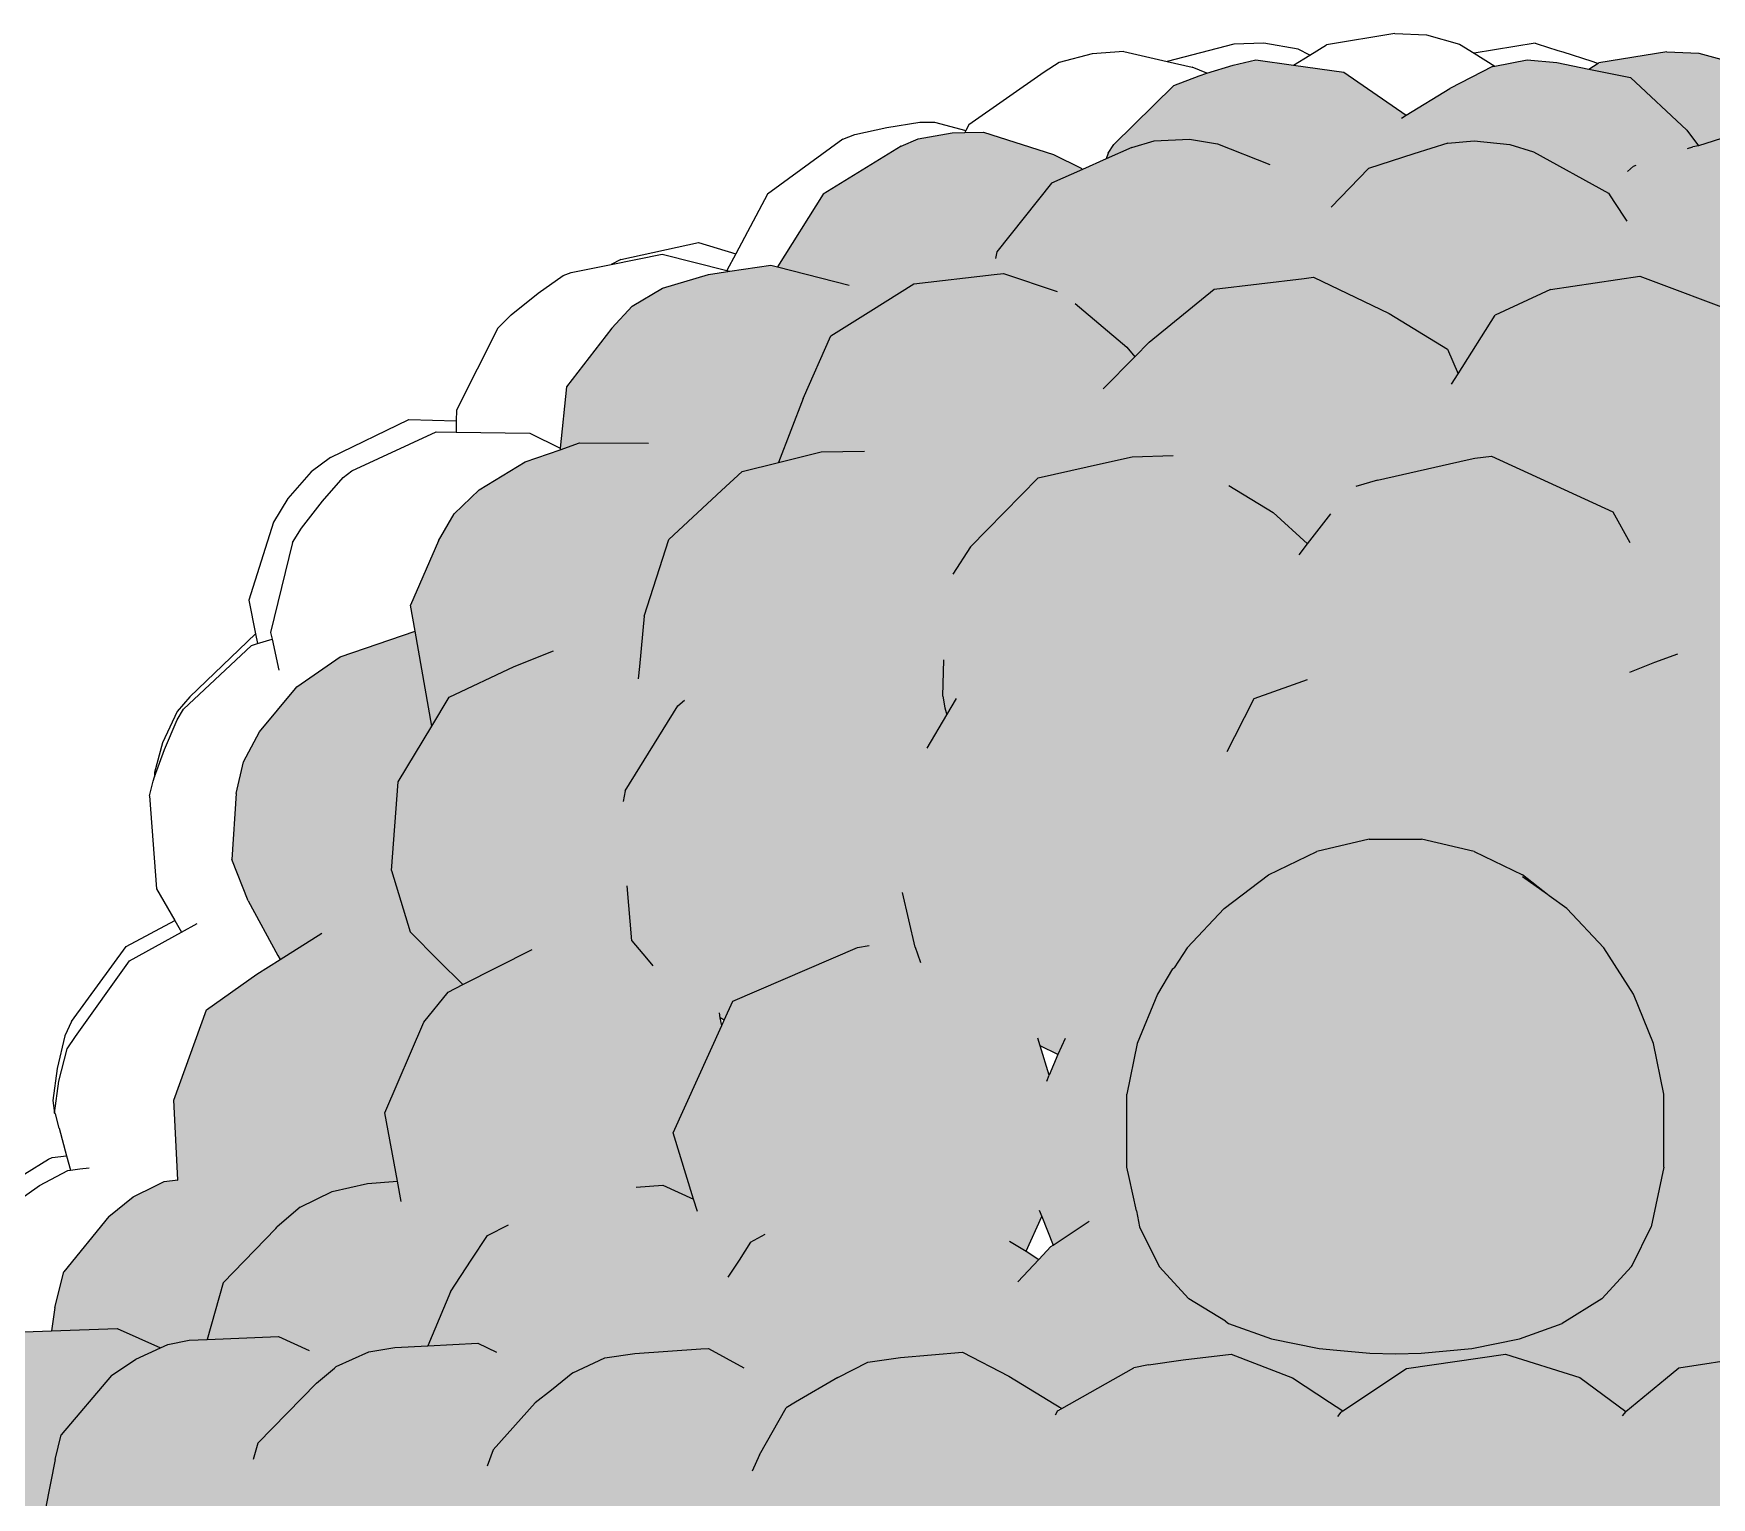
# Model space of a CAD drawing. Header units: inches. Extents: x -10949 to -5554, y -8625 to -6596.
# Drawn here: x -6159.163 to -6156.635, y -7943.139 to -7940.933 of the extents above; entities that cross this region are included whole.
import ezdxf

# ---------------------------------------------------------------- set-up
doc = ezdxf.new("R2010")
doc.units = ezdxf.units.IN
doc.layers.add('Edges', color=7, linetype='Continuous')

# ---------------------------------------------------------------- blocks, each defined once
blk = doc.blocks.new('DRTGDRT')
h = blk.add_hatch(color=40)
h.dxf.hatch_style = 1
h.paths.add_polyline_path([(1240.995, 277.343), (1241.09, 280.525), (1240.193, 283.777), (1237.329, 286.937), (1234.176, 288.152), (1233.986, 288.165), (1231.004, 288.365), (1230.407, 288.05), (1230.524, 288.934), (1229.261, 292.523), (1228.097, 294.415), (1226.08, 295.965), (1224.817, 296.653), (1223.448, 296.951), (1222.99, 296.99), (1222.491, 297.031), (1220.723, 297.179), (1218.833, 296.433), (1218.628, 296.321), (1218.922, 296.259), (1220.066, 295.562), (1222.6, 293.998), (1223.824, 291.244), (1224.494, 288.503), (1224.41, 287.276), (1225.467, 287.929), (1228.145, 287.697), (1229.773, 287.132), (1231.713, 286.459), (1234.507, 283.281), (1234.889, 280.025), (1235.212, 276.842), (1234.927, 276.277), (1237.478, 274.855), (1238.247, 274.334), (1239.153, 273.72), (1240.841, 269.91), (1240.561, 266.008), (1239.857, 264.465), (1240.411, 264.284), (1242.663, 262.28), (1244.288, 264.237), (1244.629, 264.735), (1245.868, 266.543), (1245.806, 270.446), (1245.714, 270.691), (1245.172, 272.047), (1244.288, 274.245), (1242.567, 275.46), (1242.205, 275.715), (1240.533, 276.64)])
h.paths.add_polyline_path([(1089.067, 218.005), (1088.433, 223.035), (1088.46, 223.031), (1090.03, 225.426), (1090.444, 231.641), (1089.664, 236.716), (1089.748, 236.701), (1091.799, 239.101), (1092.23, 243.43), (1092.419, 245.318), (1091.989, 247.658), (1091.793, 247.694), (1089.588, 249.436), (1088.909, 249.972), (1087.085, 251.726), (1086.193, 255.708), (1086.755, 259.586), (1088.019, 260.898), (1088.681, 261.585), (1091.119, 263.756), (1092.234, 264.121), (1091.208, 265.619), (1091.271, 269.522), (1091.362, 269.767), (1091.904, 271.123), (1092.788, 273.321), (1093.246, 273.644), (1092.313, 274.773), (1091.915, 276.346), (1091.343, 278.607), (1091.204, 280.058), (1092.025, 283.033), (1092.675, 284.188), (1093.643, 285.302), (1094.363, 285.724), (1097.131, 287.252), (1097.118, 287.305), (1095.13, 288.182), (1092.043, 288.073), (1091.172, 288.042), (1087.661, 286.192), (1087.185, 285.775), (1086.294, 284.666), (1085.51, 283.517), (1085.293, 283), (1084.535, 279.096), (1085.038, 277.169), (1085.54, 275.255), (1086.164, 274.521), (1085.46, 273.802), (1083.99, 271.612), (1083.528, 270.259), (1083.384, 268.867), (1083.763, 266.111), (1084.489, 264.383), (1084.508, 264.358), (1084.135, 264.247), (1081.447, 261.81), (1081.259, 261.597), (1080.255, 260.104), (1079.404, 257.391), (1079.308, 256.008), (1079.531, 254.586), (1080.609, 252.242), (1081.76, 250.479), (1082.098, 250.228), (1082.036, 250.156), (1081.276, 249.267), (1080.637, 246.553), (1080.499, 245.17), (1080.76, 243.747), (1081.622, 241.406), (1083.044, 239.646), (1083.478, 239.317), (1082.702, 238.604), (1081.081, 237.114), (1080.103, 235.621), (1079.232, 232.909), (1079.14, 231.526), (1079.359, 230.103), (1080.458, 227.759), (1081.583, 225.995), (1082.347, 225.43), (1082.062, 225.173), (1080.207, 223.501), (1079.504, 222.01), (1078.431, 219.301), (1078.38, 217.918), (1078.56, 216.495), (1078.864, 215.864), (1080.718, 212.382), (1082.506, 211.075), (1081.542, 210.214), (1080.315, 207.286), (1080.156, 206.861), (1080.133, 205.757), (1080.26, 204.62), (1080.462, 204.117), (1081.378, 202.406), (1081.952, 201.334), (1082.089, 201.234), (1080.411, 199.76), (1079.169, 196.838), (1079.147, 196.414), (1079.181, 195.309), (1079.251, 194.172), (1079.317, 193.668), (1080.344, 191.77), (1080.826, 190.878), (1083.397, 189.022), (1085.736, 188.605), (1086.52, 188.465), (1086.621, 190.372), (1086.468, 195.334), (1086.229, 199.182), (1087.576, 198.945), (1088.29, 200.854), (1088.393, 205.816), (1087.941, 209.882), (1088.84, 211.791)])
h.paths.add_polyline_path([(1240.841, 269.91), (1239.153, 273.72), (1238.247, 274.334), (1237.478, 274.855), (1234.927, 276.277), (1235.212, 276.842), (1234.889, 280.025), (1234.507, 283.281), (1231.713, 286.459), (1229.773, 287.132), (1228.145, 287.697), (1225.467, 287.929), (1224.41, 287.276), (1224.494, 288.503), (1223.824, 291.244), (1222.6, 293.998), (1220.066, 295.562), (1218.922, 296.259), (1218.628, 296.321), (1217.469, 296.566), (1217.345, 296.58), (1215.322, 296.81), (1212.771, 296.079), (1212.122, 295.702), (1212.275, 295.594), (1212.042, 295.656), (1212.771, 296.079), (1215.322, 296.81), (1217.345, 296.58), (1217.076, 297.997), (1215.795, 299.98), (1214.285, 301.79), (1213.769, 302.143), (1214.28, 302.791), (1214.29, 303.917), (1214.304, 305.472), (1214.319, 306.738), (1214.317, 306.881), (1213.832, 308.243), (1212.96, 310.554), (1211, 312.003), (1209.9, 312.669), (1209.412, 312.965), (1210.262, 313.84), (1211.365, 316.555), (1211.006, 320.257), (1208.999, 323.947), (1206.938, 325.208), (1206.955, 327.118), (1206.274, 330.123), (1203.483, 333.313), (1200.216, 334.819), (1200.009, 334.821), (1199.918, 336.187), (1197.983, 339.325), (1197.362, 340.141), (1196.156, 341.061), (1195.072, 341.546), (1191.759, 342.41), (1190.408, 342.051), (1190.346, 342.167), (1189.825, 343.142), (1188.822, 345.016), (1185.612, 347.36), (1185.098, 347.463), (1183.74, 347.717), (1183.456, 347.768), (1182.334, 347.971), (1181.704, 348.078), (1180.458, 347.736), (1180.242, 348.12), (1179.768, 348.499), (1178.476, 349.532), (1176.402, 350.827), (1174.996, 351.223), (1173.638, 351.279), (1170.733, 350.799), (1170.313, 350.54), (1168.955, 350.816), (1167.684, 350.926), (1166.208, 350.65), (1164.394, 349.715), (1162.525, 348.571), (1159.869, 350.401), (1157.73, 350.704), (1156.118, 350.933), (1155.156, 350.707), (1153.709, 350.254), (1152.624, 349.838), (1150.078, 347.332), (1149.833, 346.956), (1149.751, 346.718), (1148.733, 346.264), (1148.681, 346.315), (1147.501, 346.893), (1144.516, 347.85), (1143.722, 347.832), (1143.192, 347.82), (1141.741, 347.57), (1141.013, 347.248), (1137.688, 345.205), (1135.741, 342.112), (1135.467, 342.182), (1133.717, 341.924), (1132.809, 341.79), (1130.847, 341.205), (1129.559, 340.438), (1128.685, 339.494), (1126.752, 336.995), (1126.485, 334.324), (1124.988, 333.806), (1123.037, 332.616), (1121.972, 331.594), (1121.295, 330.436), (1120.108, 327.697), (1120.302, 326.588), (1121.01, 322.546), (1119.584, 320.174), (1119.294, 316.388), (1120.092, 313.776), (1121.305, 312.565), (1122.342, 311.531), (1121.711, 311.211), (1120.675, 309.937), (1119.02, 306.073), (1119.554, 303.161), (1118.27, 303.065), (1116.77, 302.718), (1115.401, 302.057), (1114.432, 301.213), (1112.127, 298.83), (1111.45, 296.412), (1110.673, 296.378), (1109.768, 296.202), (1109.457, 296.062), (1108.399, 295.582), (1107.368, 294.881), (1105.218, 292.348), (1104.967, 291.306), (1104.197, 287.405), (1104.424, 286.357), (1104.472, 286.266), (1103.897, 286.004), (1102.431, 284.88), (1101.419, 283.759), (1100.926, 282.601), (1099.678, 279.619), (1100.188, 276.435), (1101.462, 274.343), (1102.544, 272.943), (1102.475, 272.896), (1100.788, 269.086), (1101.067, 265.184), (1101.714, 263.767), (1100.519, 263.319), (1097.177, 261.129), (1096.589, 260.257), (1095.82, 259.119), (1094.984, 255.236), (1096.114, 251.261), (1097.602, 249.774), (1098.003, 249.463), (1098.941, 248.818), (1101.12, 247.261), (1104.244, 246.642), (1107.954, 249.073), (1108.081, 249.663), (1108.242, 249.384), (1112.523, 246.897), (1115.16, 246.297), (1119.747, 248.755), (1120.209, 250.418), (1120.715, 249.07), (1125.613, 246.613), (1127.673, 246.029), (1132.482, 248.286), (1132.981, 248.52), (1133.769, 250.899), (1134.596, 248.843), (1135.826, 248.286), (1139.944, 246.42), (1141.358, 245.847), (1147.206, 248.375), (1148.308, 251.333), (1149.515, 248.408), (1155.749, 245.758), (1161.937, 248.325), (1162.977, 250.919), (1164.036, 248.373), (1170.354, 245.765), (1176.673, 248.373), (1177.614, 250.637), (1178.497, 248.434), (1184.686, 245.867), (1190.919, 248.516), (1191.714, 250.404), (1192.391, 248.588), (1198.239, 246.06), (1199.653, 246.633), (1205.001, 249.056), (1205.098, 249.297), (1205.253, 248.83), (1210.561, 246.34), (1212.621, 246.923), (1216.847, 249.044), (1221.231, 246.694), (1223.868, 247.294), (1225.401, 248.185), (1226.912, 249.062), (1229.887, 247.113), (1232.137, 247.559), (1231.725, 245.318), (1231.914, 243.43), (1232.345, 239.101), (1234.396, 236.701), (1234.481, 236.716), (1233.7, 231.641), (1234.114, 225.426), (1235.684, 223.031), (1235.711, 223.035), (1235.077, 218.005), (1235.304, 211.791), (1236.203, 209.882), (1235.751, 205.816), (1235.854, 200.854), (1236.568, 198.945), (1237.863, 199.173), (1237.916, 199.182), (1237.676, 195.334), (1237.523, 190.372), (1237.624, 188.465), (1238.408, 188.605), (1240.747, 189.022), (1243.318, 190.878), (1243.8, 191.769), (1244.827, 193.668), (1244.893, 194.172), (1244.963, 195.309), (1244.998, 196.414), (1244.975, 196.838), (1243.733, 199.76), (1242.055, 201.234), (1242.192, 201.334), (1242.766, 202.406), (1243.683, 204.117), (1243.884, 204.62), (1244.011, 205.757), (1243.988, 206.861), (1243.829, 207.286), (1242.603, 210.214), (1241.639, 211.075), (1243.427, 212.382), (1243.643, 212.788), (1245.281, 215.864), (1245.585, 216.495), (1245.764, 217.918), (1245.713, 219.301), (1244.64, 222.01), (1243.937, 223.501), (1242.083, 225.173), (1241.797, 225.43), (1242.561, 225.995), (1243.687, 227.759), (1244.785, 230.103), (1245.004, 231.526), (1244.912, 232.909), (1244.041, 235.621), (1243.063, 237.114), (1241.442, 238.604), (1240.666, 239.317), (1241.1, 239.646), (1242.522, 241.406), (1243.384, 243.747), (1243.645, 245.17), (1243.508, 246.553), (1242.868, 249.267), (1242.14, 250.12), (1242.621, 250.5), (1244.446, 252.254), (1245.338, 256.235), (1244.775, 260.113), (1242.85, 262.113), (1242.663, 262.28), (1240.411, 264.284), (1239.857, 264.465), (1240.561, 266.008)])
h.paths.add_polyline_path([(1126.16, 263.721), (1126.294, 263.155), (1126.2, 263.36), (1125.93, 263.233)], flags=16)
h.paths.add_polyline_path([(1110.426, 275.977), (1110.375, 275.92), (1110.371, 276.061)], flags=16)
h.paths.add_polyline_path([(1113.167, 285.922), (1112.9, 286.049), (1113.12, 286.149)], flags=16)
h.paths.add_polyline_path([(1133.648, 258.51), (1133.802, 258.576), (1133.713, 258.337)], flags=16)
h.paths.add_polyline_path([(1135.485, 275.515), (1135.607, 275.654), (1135.612, 275.541), (1135.649, 275.428)], flags=16)
h.paths.add_polyline_path([(1140.185, 263.867), (1140.344, 263.353), (1139.829, 263.13)], flags=16)
h.paths.add_polyline_path([(1159.805, 293.399), (1159.744, 293.317), (1159.836, 293.378)], flags=16)
h.paths.add_polyline_path([(1147.772, 293.531), (1147.681, 293.372), (1147.864, 293.475)], flags=16)
h.paths.add_polyline_path([(1148.007, 258.448), (1148.152, 258.472), (1148.439, 258.589), (1148.195, 257.981), (1148.019, 258.418)], flags=16)
h.paths.add_polyline_path([(1149.432, 275.218), (1149.641, 275.473), (1149.722, 275.082)], flags=16)
h.paths.add_polyline_path([(1133.368, 309.79), (1133.308, 310.115), (1133.468, 310.012)], flags=16)
h.paths.add_polyline_path([(1154.48, 263.107), (1154.68, 263.526), (1154.788, 263.235)], flags=16)
h.paths.add_polyline_path([(1155.007, 270.606), (1154.979, 270.699), (1155.038, 270.674)], flags=16)
h.paths.add_polyline_path([(1146.875, 299.818), (1146.333, 300.174), (1147.003, 301.657), (1147.492, 300.435), (1147.397, 300.373)], flags=16)
h.paths.add_polyline_path([(1162.869, 258.419), (1162.998, 258.471), (1162.923, 258.29)], flags=16)
h.paths.add_polyline_path([(1152.009, 299.52), (1151.169, 301.21), (1151.042, 301.891), (1150.725, 303.309), (1150.631, 303.757), (1150.631, 306.862), (1151.075, 309.023), (1151.929, 311.12), (1152.578, 312.212), (1152.645, 312.242), (1153.193, 313.1), (1154.771, 314.775), (1156.663, 316.206), (1158.725, 317.208), (1160.956, 317.727), (1163.188, 317.727), (1165.42, 317.208), (1167.481, 316.206), (1168.619, 315.312), (1169.373, 314.775), (1170.951, 313.1), (1172.215, 311.119), (1173.069, 309.022), (1173.513, 306.861), (1173.513, 303.757), (1172.975, 301.21), (1172.158, 299.566), (1172.135, 299.52), (1170.87, 298.151), (1169.179, 297.101), (1167.352, 296.437), (1165.325, 296.034), (1163.169, 295.829), (1162.072, 295.805), (1160.975, 295.829), (1159.581, 295.962), (1158.819, 296.034), (1156.793, 296.438), (1154.965, 297.101), (1154.825, 297.192), (1153.274, 298.151)], flags=16)
h.paths.add_polyline_path([(1147.321, 307.677), (1146.938, 308.926), (1147.69, 308.549)], flags=16)
h.paths.add_polyline_path([(1177.558, 307.519), (1176.734, 309.325), (1178.196, 309.886)], flags=16)
h.paths.add_polyline_path([(1174.988, 347.269), (1174.966, 347.3), (1174.743, 347.228)], flags=16)
h.paths.add_polyline_path([(1205.039, 302.155), (1205.037, 302.189), (1204.962, 302.215)], flags=16)
h.paths.add_polyline_path([(1191.873, 334.332), (1191.869, 334.388), (1191.721, 334.393)], flags=16)
h.paths.add_polyline_path([(1184.327, 341.988), (1184.586, 341.894), (1184.51, 342.032)], flags=16)
h.paths.add_polyline_path([(1191.443, 309.629), (1191.041, 310.488), (1191.606, 310.746)], flags=16)
h.paths.add_polyline_path([(1213.64, 285.653), (1213.764, 285.543), (1213.849, 285.586)], flags=16)
h.paths.add_polyline_path([(1236.616, 250.281), (1236.694, 250.363), (1236.58, 250.281)], flags=16)
h.paths.add_polyline_path([(1116.77, 302.718), (1118.27, 303.065), (1119.554, 303.161), (1119.02, 306.073), (1120.675, 309.937), (1121.711, 311.211), (1122.342, 311.531), (1121.305, 312.565), (1120.092, 313.776), (1119.294, 316.388), (1119.584, 320.174), (1121.01, 322.546), (1120.302, 326.588), (1117.109, 325.505), (1115.27, 324.221), (1115.21, 324.148), (1113.675, 322.306), (1112.993, 321.029), (1112.685, 319.68), (1112.497, 316.861), (1113.187, 315.096), (1114.458, 312.768), (1114.552, 312.596), (1113.563, 311.973), (1111.42, 310.455), (1110.025, 306.609), (1110.19, 303.221), (1109.614, 303.14), (1109.241, 302.957), (1108.291, 302.491), (1107.256, 301.648), (1105.344, 299.291), (1104.949, 297.77), (1104.805, 296.781), (1107.604, 296.88), (1109.457, 296.062), (1109.768, 296.202), (1110.673, 296.378), (1111.45, 296.412), (1112.127, 298.83), (1114.432, 301.213), (1115.401, 302.057)], flags=17)
h.paths.add_polyline_path([(1099.678, 279.619), (1100.926, 282.601), (1101.419, 283.759), (1102.431, 284.88), (1103.897, 286.004), (1104.446, 286.254), (1104.197, 287.405), (1104.967, 291.306), (1105.218, 292.348), (1107.368, 294.881), (1108.399, 295.582), (1109.457, 296.062), (1107.604, 296.88), (1104.805, 296.781), (1103.653, 296.74), (1102.985, 296.57), (1101.679, 295.958), (1100.5, 295.264), (1100.14, 294.894), (1097.761, 291.707), (1096.988, 287.81), (1097.118, 287.305), (1097.131, 287.252), (1094.363, 285.724), (1093.643, 285.302), (1092.675, 284.188), (1092.025, 283.033), (1091.204, 280.058), (1091.343, 278.607), (1091.915, 276.346), (1092.313, 274.773), (1093.246, 273.644), (1092.788, 273.321), (1091.904, 271.123), (1091.362, 269.767), (1091.271, 269.522), (1091.208, 265.619), (1092.234, 264.121), (1091.119, 263.756), (1088.681, 261.585), (1088.019, 260.898), (1086.755, 259.586), (1086.193, 255.708), (1087.085, 251.726), (1088.909, 249.972), (1089.588, 249.436), (1091.793, 247.694), (1091.989, 247.658), (1094.67, 247.168), (1095.297, 247.053), (1098.003, 249.463), (1097.602, 249.774), (1096.114, 251.261), (1094.984, 255.236), (1095.82, 259.119), (1096.589, 260.257), (1097.177, 261.129), (1100.519, 263.319), (1101.714, 263.767), (1101.067, 265.184), (1100.788, 269.086), (1102.514, 272.983), (1101.462, 274.343), (1100.188, 276.435)])
h.paths.add_polyline_path([(1100.14, 294.894), (1100.5, 295.264), (1101.679, 295.958), (1102.985, 296.57), (1103.653, 296.74), (1102.585, 297.256), (1100.385, 297.193), (1098.622, 297.142), (1098.213, 296.975), (1097.015, 296.372), (1095.73, 295.686), (1095.11, 295.318), (1092.745, 292.147), (1091.995, 288.256), (1092.043, 288.073), (1095.13, 288.182), (1097.118, 287.305), (1096.988, 287.81), (1097.761, 291.707)])
h.paths.add_polyline_path([(1085.293, 283), (1085.51, 283.517), (1086.294, 284.666), (1087.185, 285.775), (1087.661, 286.192), (1091.172, 288.042), (1092.043, 288.073), (1092.019, 288.164), (1090.962, 288.637), (1089.424, 288.593), (1087.004, 288.523), (1083.494, 286.697), (1083.017, 286.182), (1082.126, 285.038), (1081.342, 283.935), (1081.125, 283.52), (1080.368, 279.621), (1080.96, 277.352), (1081.372, 275.773), (1081.4, 275.741), (1081.468, 275.774), (1081.421, 275.715), (1078.994, 272.662), (1078.735, 272.144), (1078.367, 270.794), (1078.108, 269.403), (1078.107, 268.786), (1078.983, 264.913), (1079.386, 264.405), (1081.447, 261.81), (1084.135, 264.247), (1084.5, 264.356), (1083.763, 266.111), (1083.384, 268.867), (1083.528, 270.259), (1083.99, 271.612), (1085.46, 273.802), (1086.164, 274.521), (1085.54, 275.255), (1085.038, 277.169), (1084.535, 279.096)])
h.paths.add_polyline_path([(1079.404, 257.391), (1080.255, 260.104), (1081.423, 261.841), (1079.386, 264.405), (1078.068, 263.24), (1076.828, 262.145), (1075.278, 258.482), (1075.176, 257.951), (1075.188, 256.568), (1075.307, 255.144), (1075.464, 254.513), (1077.347, 251.023), (1079.168, 249.705), (1079.36, 249.567), (1078.328, 247.042), (1078.286, 245.673), (1078.458, 244.25), (1078.743, 243.619), (1080.351, 240.605), (1080.602, 240.135), (1081.684, 239.347), (1082.702, 238.604), (1083.478, 239.317), (1083.044, 239.646), (1081.622, 241.406), (1080.76, 243.747), (1080.499, 245.17), (1080.637, 246.553), (1081.276, 249.267), (1082.098, 250.228), (1081.76, 250.479), (1080.609, 252.242), (1079.531, 254.586), (1079.308, 256.008)])
h.paths.add_polyline_path([(1210.629, 325.94), (1210.563, 325.962), (1210.669, 326.48), (1210.92, 327.706), (1209.871, 330.885), (1209.27, 331.953), (1208.263, 333.079), (1207.441, 333.604), (1206.72, 333.976), (1204.615, 335.061), (1204.111, 335.322), (1202.094, 335.319), (1200.383, 335.316), (1199.989, 335.115), (1200.009, 334.821), (1200.216, 334.819), (1203.483, 333.313), (1206.274, 330.123), (1206.955, 327.118), (1206.938, 325.208), (1208.999, 323.947), (1211.006, 320.257), (1211.365, 316.555), (1210.262, 313.84), (1209.412, 312.965), (1209.9, 312.669), (1211, 312.003), (1212.96, 310.554), (1213.832, 308.243), (1214.32, 306.873), (1214.304, 305.472), (1214.29, 303.917), (1214.28, 302.791), (1213.769, 302.143), (1214.285, 301.79), (1215.795, 299.98), (1217.076, 297.997), (1217.343, 296.593), (1218.628, 296.321), (1218.833, 296.433), (1220.723, 297.179), (1222.491, 297.031), (1222.99, 296.99), (1224.127, 297.577), (1224.489, 297.554), (1224.567, 297.59), (1224.49, 298.535), (1224.387, 298.711), (1222.526, 301.899), (1222.374, 302.073), (1221.369, 302.768), (1220.099, 303.577), (1219.308, 304.026), (1218.831, 304.084), (1218.866, 304.214), (1219.201, 305.456), (1219.275, 306.089), (1219.095, 307.497), (1219.059, 307.643), (1219.026, 307.964), (1218.765, 308.854), (1218.48, 309.366), (1216.148, 312.583), (1213.634, 313.946), (1213.594, 313.968), (1214.485, 315.524), (1214.872, 317.077), (1214.947, 320.04), (1214.602, 321.359), (1213.974, 322.669), (1213.433, 323.203)], flags=17)
h = blk.add_hatch(color=40)
h.dxf.hatch_style = 1
h.paths.add_polyline_path([(1173.513, 306.861), (1173.069, 309.022), (1172.215, 311.119), (1170.951, 313.1), (1169.373, 314.775), (1168.619, 315.312), (1168.55, 315.366), (1167.481, 316.206), (1165.42, 317.208), (1163.188, 317.727), (1160.956, 317.727), (1158.725, 317.208), (1156.663, 316.206), (1154.771, 314.775), (1153.193, 313.1), (1152.645, 312.242), (1152.578, 312.212), (1151.929, 311.12), (1151.075, 309.023), (1150.631, 306.862), (1150.631, 303.757), (1150.725, 303.309), (1151.042, 301.891), (1151.169, 301.21), (1152.009, 299.52), (1153.274, 298.151), (1154.825, 297.192), (1154.965, 297.101), (1156.793, 296.438), (1158.819, 296.034), (1159.581, 295.962), (1160.975, 295.829), (1162.072, 295.805), (1163.169, 295.829), (1165.325, 296.034), (1167.352, 296.437), (1169.179, 297.101), (1170.87, 298.151), (1172.135, 299.52), (1172.158, 299.566), (1172.975, 301.21), (1173.513, 303.757)])
h.paths.add_polyline_path([(1149.435, 200.76), (1148.587, 200.864), (1147.597, 200.983), (1147.22, 201.03), (1146.208, 201.049), (1144.759, 201.037), (1144.432, 201.051), (1142.509, 201.101), (1140.434, 201.2), (1137.726, 201.361), (1134.39, 201.583), (1131.278, 202.051), (1128.395, 202.763), (1125.696, 203.504), (1123.186, 204.273), (1120.955, 205.01), (1119.01, 205.715), (1117.144, 206.423), (1115.356, 207.135), (1113.627, 207.846), (1111.96, 208.557), (1111.033, 208.922), (1110.746, 208.96), (1109.401, 209.225, 0.3244)])
h.paths.add_polyline_path([(1214.752, 209.226), (1214.343, 209.153), (1213.116, 208.93), (1212.194, 208.56), (1210.518, 207.847), (1208.788, 207.135), (1207, 206.423), (1205.134, 205.715), (1203.189, 205.01), (1200.958, 204.273), (1198.448, 203.504), (1195.749, 202.763), (1192.866, 202.051), (1189.754, 201.583), (1186.418, 201.361), (1183.71, 201.2), (1181.635, 201.101), (1179.712, 201.051), (1179.385, 201.037), (1177.936, 201.049), (1176.924, 201.03), (1176.547, 200.983), (1176.183, 200.939), (1175.942, 200.923), (1175.557, 200.864), (1174.716, 200.761, 0.324433)])
at = {"layer": 'Edges'}
for p, q in [((1162.045, 352.052), (1159.139, 351.572)), ((1162.045, 352.052), (1163.403, 351.996)), ((1163.403, 351.996), (1164.808, 351.6)), ((1149.148, 351.188), (1147.742, 350.824)), ((1150.506, 351.293), (1149.148, 351.188)), ((1150.506, 351.293), (1152.351, 350.868)), ((1155.189, 351.595), (1152.351, 350.868)), ((1156.459, 351.646), (1155.189, 351.595)), ((1157.935, 351.388), (1156.459, 351.646)), ((1157.73, 350.704), (1158.431, 351.136)), ((1158.431, 351.136), (1157.935, 351.388)), ((1158.431, 351.136), (1159.139, 351.572)), ((1164.808, 351.6), (1165.43, 351.212)), ((1168.026, 351.639), (1165.43, 351.212)), ((1165.43, 351.212), (1166.302, 350.668)), ((1168.026, 351.639), (1168.113, 351.612)), ((1168.113, 351.612), (1168.987, 351.331)), ((1168.987, 351.331), (1169.198, 351.268)), ((1169.198, 351.268), (1170.435, 350.87)), ((1173.638, 351.279), (1170.733, 350.799)), ((1173.638, 351.279), (1174.996, 351.223)), ((1174.996, 351.223), (1176.402, 350.827)), ((1147.112, 350.413), (1143.902, 348.158)), ((1147.742, 350.824), (1147.112, 350.413)), ((1152.351, 350.868), (1153.412, 350.624)), ((1154.042, 350.358), (1153.412, 350.624)), ((1153.709, 350.254), (1154.042, 350.358)), ((1154.042, 350.358), (1155.156, 350.707)), ((1155.156, 350.707), (1156.118, 350.933)), ((1156.118, 350.933), (1157.73, 350.704)), ((1157.73, 350.704), (1159.869, 350.401)), ((1159.869, 350.401), (1162.525, 348.571)), ((1166.208, 350.65), (1164.394, 349.715)), ((1166.208, 350.65), (1166.302, 350.668)), ((1166.302, 350.668), (1167.684, 350.926)), ((1167.684, 350.926), (1168.955, 350.816)), ((1168.955, 350.816), (1170.313, 350.54)), ((1170.313, 350.54), (1170.711, 350.785)), ((1170.313, 350.54), (1172.088, 350.18)), ((1170.435, 350.87), (1170.645, 350.806)), ((1170.645, 350.806), (1170.711, 350.785)), ((1170.711, 350.785), (1170.733, 350.799)), ((1152.624, 349.838), (1150.078, 347.332)), ((1152.624, 349.838), (1153.709, 350.254)), ((1162.525, 348.571), (1164.394, 349.715)), ((1172.088, 350.18), (1174.493, 347.936)), ((1140.404, 348.056), (1141.809, 348.272)), ((1141.809, 348.272), (1142.44, 348.28)), ((1142.44, 348.28), (1143.771, 347.92)), ((1143.902, 348.158), (1143.771, 347.92)), ((1162.325, 348.449), (1162.525, 348.571)), ((1138.532, 347.553), (1135.322, 345.205)), ((1138.532, 347.553), (1139.046, 347.758)), ((1139.046, 347.758), (1140.404, 348.056)), ((1141.013, 347.248), (1141.741, 347.57)), ((1141.741, 347.57), (1143.192, 347.82)), ((1143.192, 347.82), (1143.722, 347.832)), ((1143.771, 347.92), (1143.722, 347.832)), ((1143.722, 347.832), (1144.516, 347.85)), ((1144.516, 347.85), (1147.501, 346.893)), ((1150.844, 347.205), (1151.786, 347.483)), ((1151.786, 347.483), (1153.297, 347.546)), ((1153.297, 347.546), (1154.492, 347.358)), ((1164.308, 347.389), (1165.43, 347.483)), ((1165.43, 347.483), (1166.943, 347.327)), ((1174.493, 347.936), (1174.988, 347.269)), ((1176.28, 347.686), (1174.988, 347.269)), ((1141.013, 347.248), (1137.688, 345.205)), ((1147.501, 346.893), (1148.681, 346.315)), ((1150.844, 347.205), (1149.751, 346.718)), ((1149.833, 346.956), (1149.751, 346.718)), ((1149.833, 346.956), (1150.078, 347.332)), ((1154.492, 347.358), (1156.715, 346.478)), ((1162.854, 346.924), (1160.918, 346.304)), ((1164.308, 347.389), (1162.854, 346.924)), ((1166.943, 347.327), (1167.962, 347.012)), ((1167.962, 347.012), (1171.154, 345.248)), ((1174.515, 347.154), (1174.743, 347.228)), ((1174.988, 347.269), (1174.743, 347.228)), ((1148.733, 346.264), (1147.424, 345.68)), ((1148.681, 346.315), (1148.733, 346.264)), ((1149.751, 346.718), (1148.733, 346.264)), ((1160.918, 346.304), (1159.334, 344.663)), ((1172.215, 346.408), (1171.966, 346.18)), ((1172.215, 346.408), (1172.326, 346.449)), ((1147.424, 345.68), (1145.088, 342.756)), ((1135.322, 345.205), (1133.963, 342.667)), ((1137.688, 345.205), (1135.741, 342.112)), ((1171.154, 345.248), (1171.384, 344.898)), ((1171.384, 344.898), (1171.937, 344.055)), ((1128.653, 342.216), (1130.833, 342.652)), ((1129.073, 342.429), (1132.385, 343.147)), ((1130.833, 342.652), (1133.583, 341.958)), ((1132.385, 343.147), (1133.963, 342.667)), ((1133.963, 342.667), (1133.583, 341.958)), ((1145.088, 342.756), (1145.028, 342.471)), ((1125.553, 340.999), (1126.613, 341.747)), ((1126.613, 341.747), (1126.957, 341.876)), ((1126.957, 341.876), (1128.653, 342.216)), ((1129.073, 342.429), (1128.653, 342.216)), ((1130.847, 341.205), (1132.809, 341.79)), ((1132.809, 341.79), (1133.717, 341.924)), ((1133.583, 341.958), (1133.717, 341.924)), ((1133.717, 341.924), (1135.467, 342.182)), ((1135.467, 342.182), (1135.741, 342.112)), ((1135.741, 342.112), (1138.797, 341.329)), ((1141.546, 341.386), (1144.975, 341.785)), ((1144.975, 341.785), (1145.37, 341.831)), ((1145.37, 341.831), (1147.653, 341.061)), ((1168.68, 341.147), (1172.485, 341.723)), ((1172.485, 341.723), (1172.941, 341.551)), ((1129.559, 340.438), (1130.847, 341.205)), ((1139.718, 340.245), (1141.546, 341.386)), ((1151.586, 338.898), (1154.348, 341.156)), ((1154.348, 341.156), (1158.178, 341.618)), ((1158.178, 341.618), (1158.582, 341.667)), ((1158.582, 341.667), (1161.807, 340.13)), ((1168.68, 341.147), (1166.324, 340.061)), ((1172.941, 341.551), (1176.424, 340.245)), ((1124.399, 340.071), (1125.553, 340.999)), ((1128.685, 339.494), (1129.559, 340.438)), ((1148.421, 340.553), (1150.634, 338.688)), ((1123.827, 339.506), (1124.399, 340.071)), ((1138.01, 339.179), (1139.718, 340.245)), ((1161.807, 340.13), (1164.294, 338.613)), ((1164.748, 337.553), (1166.324, 340.061)), ((1123.827, 339.506), (1122.061, 336.011)), ((1128.685, 339.494), (1126.752, 336.995)), ((1136.833, 336.503), (1138.01, 339.179)), ((1151.586, 338.898), (1150.965, 338.277)), ((1150.965, 338.277), (1149.614, 336.923)), ((1150.634, 338.688), (1150.965, 338.277)), ((1164.294, 338.613), (1164.748, 337.553)), ((1164.467, 337.108), (1164.748, 337.553)), ((1126.752, 336.995), (1126.491, 334.382)), ((1122.061, 336.011), (1122.055, 335.548)), ((1136.833, 336.503), (1135.789, 333.784)), ((1116.704, 333.986), (1120.034, 335.605)), ((1120.034, 335.605), (1122.055, 335.548)), ((1122.055, 335.548), (1122.049, 335.073)), ((1117.603, 333.422), (1121.208, 335.085)), ((1121.208, 335.085), (1122.049, 335.073)), ((1122.049, 335.073), (1125.185, 335.029)), ((1125.185, 335.029), (1126.491, 334.382)), ((1126.485, 334.324), (1127.312, 334.61)), ((1127.312, 334.61), (1130.245, 334.604)), ((1116.704, 333.986), (1115.881, 333.379)), ((1124.988, 333.806), (1126.485, 334.324)), ((1126.491, 334.382), (1126.485, 334.324)), ((1135.789, 333.784), (1137.608, 334.239)), ((1137.608, 334.239), (1139.458, 334.26)), ((1149.639, 333.745), (1150.854, 334.015)), ((1150.854, 334.015), (1152.609, 334.073)), ((1161.302, 333.028), (1165.132, 333.893)), ((1165.132, 333.893), (1165.454, 333.966)), ((1165.454, 333.966), (1166.171, 334.05)), ((1166.171, 334.05), (1171.329, 331.671)), ((1115.881, 333.379), (1114.874, 332.243)), ((1116.359, 332.133), (1117.245, 333.142)), ((1117.245, 333.142), (1117.603, 333.422)), ((1123.037, 332.616), (1124.988, 333.806)), ((1133.362, 332.58), (1134.243, 333.398)), ((1134.243, 333.398), (1135.789, 333.784)), ((1146.855, 333.128), (1149.639, 333.745)), ((1121.972, 331.594), (1123.037, 332.616)), ((1131.119, 330.496), (1133.362, 332.58)), ((1144.676, 330.911), (1146.855, 333.128)), ((1154.971, 332.8), (1156.866, 331.646)), ((1161.302, 333.028), (1160.389, 332.759)), ((1114.874, 332.243), (1114.273, 331.242)), ((1115.463, 330.984), (1116.359, 332.133)), ((1114.273, 331.242), (1113.224, 327.918)), ((1121.295, 330.436), (1121.972, 331.594)), ((1156.866, 331.646), (1158.328, 330.317)), ((1158.328, 330.317), (1159.315, 331.59)), ((1171.329, 331.671), (1172.06, 330.367)), ((1115.083, 330.37), (1114.147, 326.533)), ((1115.083, 330.37), (1115.463, 330.984)), ((1121.295, 330.436), (1120.108, 327.697)), ((1130.065, 327.233), (1131.119, 330.496)), ((1143.967, 330.189), (1144.676, 330.911)), ((1157.967, 329.85), (1158.328, 330.317)), ((1143.967, 330.189), (1143.212, 329.017)), ((1113.224, 327.918), (1113.509, 326.475)), ((1120.302, 326.588), (1120.108, 327.697)), ((1130.065, 327.233), (1129.86, 325.08)), ((1110.712, 323.8), (1113.509, 326.475)), ((1113.339, 325.984), (1113.59, 326.063)), ((1113.509, 326.475), (1113.59, 326.063)), ((1113.59, 326.063), (1114.207, 326.255)), ((1114.147, 326.533), (1114.207, 326.255)), ((1114.207, 326.255), (1114.493, 324.927)), ((1117.109, 325.505), (1120.302, 326.588)), ((1121.01, 322.546), (1120.302, 326.588)), ((1110.429, 323.273), (1113.339, 325.984)), ((1115.27, 324.221), (1117.109, 325.505)), ((1124.522, 325.083), (1126.201, 325.758)), ((1142.792, 323.827), (1142.832, 325.372)), ((1173.122, 325.266), (1174.1, 325.628)), ((1121.749, 323.775), (1124.522, 325.083)), ((1129.86, 325.08), (1129.811, 324.558)), ((1172.06, 324.846), (1173.122, 325.266)), ((1113.675, 322.306), (1115.21, 324.148)), ((1115.21, 324.148), (1115.27, 324.221)), ((1156.056, 323.728), (1157.727, 324.318)), ((1157.727, 324.318), (1158.323, 324.528)), ((1110.17, 323.173), (1109.543, 321.834)), ((1110.16, 322.82), (1110.429, 323.273)), ((1110.712, 323.8), (1110.17, 323.173)), ((1121.01, 322.546), (1121.749, 323.775)), ((1129.25, 319.788), (1131.495, 323.412)), ((1131.495, 323.412), (1131.788, 323.652)), ((1142.792, 323.827), (1142.876, 323.331)), ((1142.876, 323.331), (1142.954, 323.03)), ((1142.954, 323.03), (1143.365, 323.723)), ((1155.229, 322.103), (1156.056, 323.728)), ((1109.624, 321.548), (1110.16, 322.82)), ((1119.584, 320.174), (1121.01, 322.546)), ((1142.119, 321.603), (1142.954, 323.03)), ((1109.543, 321.834), (1109.197, 320.567)), ((1112.993, 321.029), (1113.675, 322.306)), ((1154.904, 321.465), (1155.229, 322.103)), ((1109.202, 320.382), (1109.624, 321.548)), ((1112.685, 319.68), (1112.993, 321.029)), ((1109.137, 320.203), (1109.202, 320.382)), ((1109.197, 320.567), (1109.202, 320.382)), ((1108.983, 319.573), (1109.137, 320.203)), ((1108.983, 319.573), (1109.285, 315.616)), ((1112.685, 319.68), (1112.497, 316.861)), ((1119.294, 316.388), (1119.584, 320.174)), ((1129.25, 319.788), (1129.173, 319.338)), ((1160.956, 317.727), (1158.725, 317.208)), ((1160.956, 317.727), (1163.188, 317.727)), ((1165.42, 317.208), (1163.188, 317.727)), ((1113.187, 315.096), (1112.497, 316.861)), ((1156.663, 316.206), (1158.725, 317.208)), ((1165.42, 317.208), (1167.481, 316.206)), ((1119.294, 316.388), (1120.092, 313.776)), ((1154.771, 314.775), (1156.663, 316.206)), ((1168.55, 315.366), (1167.481, 316.206)), ((1168.55, 315.366), (1167.481, 316.121)), ((1109.285, 315.616), (1110.07, 314.265)), ((1129.535, 313.395), (1129.346, 315.736)), ((1141.613, 313.124), (1141.071, 315.461)), ((1168.619, 315.312), (1168.55, 315.366)), ((1169.373, 314.775), (1168.619, 315.312)), ((1113.187, 315.096), (1114.458, 312.768)), ((1154.771, 314.775), (1153.193, 313.1)), ((1170.951, 313.1), (1169.373, 314.775)), ((1107.996, 313.159), (1110.07, 314.265)), ((1110.07, 314.265), (1110.357, 313.771)), ((1110.357, 313.771), (1111.018, 314.135)), ((1105.664, 309.961), (1107.996, 313.159)), ((1108.14, 312.551), (1110.357, 313.771)), ((1114.552, 312.596), (1116.336, 313.718)), ((1121.305, 312.565), (1120.092, 313.776)), ((1129.535, 313.395), (1130.161, 312.656)), ((1139.146, 313.116), (1139.656, 313.204)), ((1141.613, 313.124), (1141.71, 312.846)), ((1105.838, 309.327), (1108.14, 312.551)), ((1113.563, 311.973), (1114.552, 312.596)), ((1114.458, 312.768), (1114.552, 312.596)), ((1122.342, 311.531), (1121.305, 312.565)), ((1122.342, 311.531), (1125.294, 313.024)), ((1130.161, 312.656), (1130.437, 312.33)), ((1133.835, 310.825), (1139.146, 313.116)), ((1141.71, 312.846), (1141.841, 312.475)), ((1153.193, 313.1), (1152.645, 312.242)), ((1172.215, 311.119), (1170.951, 313.1)), ((1111.42, 310.455), (1113.563, 311.973)), ((1152.578, 312.212), (1151.929, 311.12)), ((1152.578, 312.212), (1152.645, 312.242)), ((1120.675, 309.937), (1121.711, 311.211)), ((1121.711, 311.211), (1122.342, 311.531)), ((1151.929, 311.12), (1151.075, 309.023)), ((1173.069, 309.022), (1172.215, 311.119)), ((1110.025, 306.609), (1111.42, 310.455)), ((1133.308, 310.115), (1133.269, 310.331)), ((1133.468, 310.012), (1133.835, 310.825)), ((1105.664, 309.961), (1105.379, 309.351)), ((1119.02, 306.073), (1120.675, 309.937)), ((1131.302, 305.213), (1133.368, 309.79)), ((1133.468, 310.012), (1133.308, 310.115)), ((1133.368, 309.79), (1133.308, 310.115)), ((1133.368, 309.79), (1133.468, 310.012)), ((1105.379, 309.351), (1105.05, 307.954)), ((1105.475, 308.791), (1105.838, 309.327)), ((1146.938, 308.926), (1146.839, 309.25)), ((1147.69, 308.549), (1146.938, 308.926)), ((1147.321, 307.677), (1146.938, 308.926)), ((1148.002, 309.236), (1147.69, 308.549)), ((1151.075, 309.023), (1150.631, 306.862)), ((1173.513, 306.861), (1173.069, 309.022)), ((1105.118, 307.423), (1105.475, 308.791)), ((1147.69, 308.549), (1147.321, 307.677)), ((1105.05, 307.954), (1104.869, 306.589)), ((1104.944, 306.056), (1105.118, 307.423)), ((1147.218, 307.413), (1147.321, 307.677)), ((1150.631, 303.757), (1150.631, 306.862)), ((1173.513, 303.757), (1173.513, 306.861)), ((1104.869, 306.589), (1104.944, 306.056)), ((1104.944, 306.056), (1104.977, 306.024)), ((1105.133, 305.413), (1104.977, 306.024)), ((1110.19, 303.221), (1110.025, 306.609)), ((1119.554, 303.161), (1119.02, 306.073)), ((1105.133, 305.413), (1105.452, 304.234)), ((1132.166, 302.393), (1131.302, 305.213)), ((1103.679, 303.474), (1104.684, 304.103)), ((1104.684, 304.103), (1104.836, 304.17)), ((1104.836, 304.17), (1105.452, 304.234)), ((1105.452, 304.234), (1105.616, 303.626)), ((1104.306, 302.973), (1105.505, 303.611)), ((1105.505, 303.611), (1105.616, 303.626)), ((1105.616, 303.626), (1106.014, 303.68)), ((1106.014, 303.68), (1106.414, 303.724)), ((1109.241, 302.957), (1109.614, 303.14)), ((1109.614, 303.14), (1110.19, 303.221)), ((1110.172, 303.19), (1110.19, 303.221)), ((1118.27, 303.065), (1119.554, 303.161)), ((1119.712, 302.298), (1119.554, 303.161)), ((1150.725, 303.309), (1150.631, 303.757)), ((1151.042, 301.891), (1150.725, 303.309)), ((1173.513, 303.757), (1172.975, 301.21)), ((1103.119, 302.14), (1104.306, 302.973)), ((1107.256, 301.648), (1108.291, 302.491)), ((1108.291, 302.491), (1109.241, 302.957)), ((1115.401, 302.057), (1116.77, 302.718)), ((1116.77, 302.718), (1118.27, 303.065)), ((1129.727, 302.909), (1130.859, 302.989)), ((1130.859, 302.989), (1132.166, 302.393)), ((1115.401, 302.057), (1114.432, 301.213)), ((1132.329, 301.861), (1132.166, 302.393)), ((1146.896, 301.923), (1147.003, 301.657)), ((1151.042, 301.891), (1151.169, 301.21)), ((1107.256, 301.648), (1105.344, 299.291)), ((1112.127, 298.83), (1114.367, 301.146)), ((1114.367, 301.146), (1114.432, 301.213)), ((1123.389, 300.84), (1124.29, 301.293)), ((1146.333, 300.174), (1147.003, 301.657)), ((1147.003, 301.657), (1147.492, 300.435)), ((1147.492, 300.435), (1149.027, 301.454)), ((1151.169, 301.21), (1152.009, 299.52)), ((1172.158, 299.566), (1172.975, 301.21)), ((1122.697, 299.786), (1123.389, 300.84)), ((1134.595, 300.555), (1134.108, 299.798)), ((1134.595, 300.555), (1135.218, 300.902)), ((1145.626, 300.606), (1146.333, 300.174)), ((1147.397, 300.373), (1146.875, 299.818)), ((1147.397, 300.373), (1147.492, 300.435)), ((1121.812, 298.44), (1122.697, 299.786)), ((1134.108, 299.798), (1133.634, 299.063)), ((1146.875, 299.818), (1145.983, 298.87)), ((1146.333, 300.174), (1146.875, 299.818)), ((1172.135, 299.52), (1172.158, 299.566)), ((1104.949, 297.77), (1105.344, 299.291)), ((1112.127, 298.83), (1111.45, 296.412)), ((1153.274, 298.151), (1152.009, 299.52)), ((1172.135, 299.52), (1170.87, 298.151)), ((1121.812, 298.44), (1120.847, 296.144)), ((1154.825, 297.192), (1153.274, 298.151)), ((1170.87, 298.151), (1169.179, 297.101)), ((1104.949, 297.77), (1104.805, 296.781)), ((1103.653, 296.74), (1104.805, 296.781)), ((1104.805, 296.781), (1107.604, 296.88)), ((1107.604, 296.88), (1109.457, 296.062)), ((1154.825, 297.192), (1154.965, 297.101)), ((1154.965, 297.101), (1156.793, 296.438)), ((1167.352, 296.437), (1169.179, 297.101)), ((1108.399, 295.582), (1109.457, 296.062)), ((1109.457, 296.062), (1109.768, 296.202)), ((1109.768, 296.202), (1110.673, 296.378)), ((1110.673, 296.378), (1111.45, 296.412)), ((1111.45, 296.412), (1114.478, 296.544)), ((1114.478, 296.544), (1115.791, 295.948)), ((1118.332, 295.886), (1119.443, 296.068)), ((1119.443, 296.068), (1120.847, 296.144)), ((1120.847, 296.144), (1122.972, 296.258)), ((1122.972, 296.258), (1123.765, 295.874)), ((1129.665, 295.821), (1132.476, 296.011)), ((1132.476, 296.011), (1132.798, 296.033)), ((1132.798, 296.033), (1134.316, 295.212)), ((1156.793, 296.438), (1158.819, 296.034)), ((1158.819, 296.034), (1159.581, 295.962)), ((1163.169, 295.829), (1165.325, 296.034)), ((1165.325, 296.034), (1167.352, 296.437)), ((1107.368, 294.881), (1108.399, 295.582)), ((1116.866, 295.189), (1116.947, 295.256)), ((1116.947, 295.256), (1118.332, 295.886)), ((1127.031, 294.992), (1128.386, 295.63)), ((1128.386, 295.63), (1129.665, 295.821)), ((1138.309, 294.798), (1139.588, 295.445)), ((1139.588, 295.445), (1140.991, 295.644)), ((1140.991, 295.644), (1143.621, 295.875)), ((1143.621, 295.875), (1145.599, 294.851)), ((1151.554, 295.336), (1150.926, 295.207)), ((1151.554, 295.336), (1153.034, 295.545)), ((1153.034, 295.545), (1155.072, 295.791)), ((1155.072, 295.791), (1157.691, 294.782)), ((1159.581, 295.962), (1160.975, 295.829)), ((1160.975, 295.829), (1162.072, 295.805)), ((1162.072, 295.805), (1163.169, 295.829)), ((1162.542, 295.172), (1166.762, 295.784)), ((1166.762, 295.784), (1169.932, 294.793)), ((1174.141, 295.213), (1178.291, 295.853)), ((1107.368, 294.881), (1105.218, 292.348)), ((1116.098, 294.549), (1113.6, 292.001)), ((1116.098, 294.549), (1116.866, 295.189)), ((1127.031, 294.992), (1126.108, 294.259)), ((1138.309, 294.798), (1136.512, 293.743)), ((1145.599, 294.851), (1147.864, 293.475)), ((1147.864, 293.475), (1150.926, 295.207)), ((1157.691, 294.782), (1159.269, 293.749)), ((1159.836, 293.378), (1162.542, 295.172)), ((1169.932, 294.793), (1171.892, 293.346)), ((1171.892, 293.346), (1173.575, 294.743)), ((1173.575, 294.743), (1174.141, 295.213)), ((1126.108, 294.259), (1125.419, 293.711)), ((1123.632, 291.715), (1125.419, 293.711)), ((1134.973, 291.498), (1136.108, 293.505)), ((1136.512, 293.743), (1136.108, 293.505)), ((1147.681, 293.372), (1147.578, 293.193)), ((1147.681, 293.372), (1147.864, 293.475)), ((1159.269, 293.749), (1159.836, 293.378)), ((1159.744, 293.317), (1159.61, 293.137)), ((1159.744, 293.317), (1159.836, 293.378)), ((1171.892, 293.346), (1171.726, 293.161)), ((1104.967, 291.306), (1105.218, 292.348)), ((1113.6, 292.001), (1113.403, 291.303)), ((1123.632, 291.715), (1123.378, 291.015)), ((1104.967, 291.306), (1104.197, 287.405)), ((1134.973, 291.498), (1134.671, 290.797))]:
    blk.add_line(p, q, dxfattribs=at)

msp = doc.modelspace()

# ---------------------------------------------------------------- block references
at = {"lineweight": 0, "xscale": 0.0353679273211665, "yscale": 0.0353679273211665, "zscale": 0.0353679273211665}
msp.add_blockref('DRTGDRT', (-6198.2109, -7953.3847), dxfattribs=at)

doc.saveas('drawing.dxf')
